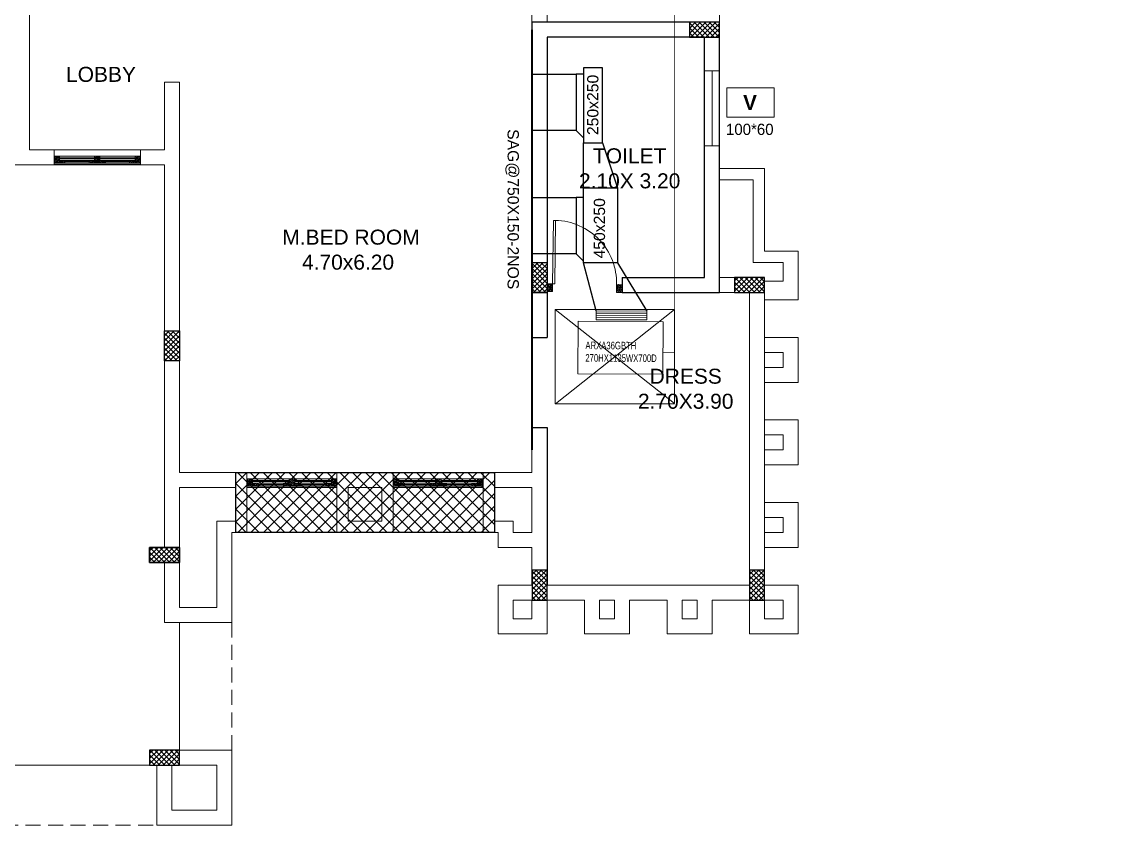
# Model space of a CAD drawing. Header units: centimetres. Extents: x -222850 to -5411, y 68875 to 74032.
# Drawn here: x -216025 to -214563, y 70792 to 71863 of the extents above; entities that cross this region are included whole.
import ezdxf

# ---------------------------------------------------------------- set-up
doc = ezdxf.new("R2010")
doc.units = ezdxf.units.CM
doc.header["$PDMODE"] = 34
doc.linetypes.add('DASHED2', pattern=[0.375, 0.25, -0.125])
for name, color, linetype in [('A TEXT FRAME', 253, 'Continuous'), ('COLUMN', 6, 'Continuous'), ('PDF_A TEXT FRAME', 7, 'Continuous'), ('PDF_FRAME', 7, 'Continuous'), ('PDF_m thick', 7, 'Continuous'), ('PDF_Text', 7, 'Continuous')]:
    doc.layers.add(name, color=color, linetype=linetype)
for name, color, linetype, lineweight in [('FRAME', 31, 'Continuous', 25), ('hatchh', 251, 'Continuous', 9), ('LINE02', 8, 'Continuous', 0), ('m thick', 15, 'Continuous', 20), ('TXT BM NME', 102, 'Continuous', 13), ('wall face 1', 4, 'Continuous', 30), ('WINDOWSSS', 42, 'Continuous', 20)]:
    doc.layers.add(name, color=color, linetype=linetype, lineweight=lineweight)
doc.layers.add('PDF_DASH', color=7, linetype='Continuous', true_color=0x989898)
doc.layers.add('PDF_hatchh', color=7, linetype='Continuous', true_color=0x767676)
doc.styles.add('0672-x-Core Bldg A&B-Lvl-Typ$0$ROMANS', font='romans.shx', dxfattribs={"width": 0.85})
doc.styles.add('ARI', font='arial.ttf')
doc.styles.add('MAPLE CM', font='swisscl.ttf', dxfattribs={"height": 20})
doc.styles.add('PDF Arial Bold', font='arialbd.ttf')
doc.styles.add('PDF Berlin Sans FB', font='BRLNSR.TTF')
doc.styles.get("Standard").update_dxf_attribs({"font": 'arial.ttf'})
doc.dimstyles.new('A-AHAMED', dxfattribs={"dimscale": 50, "dimtxt": 0.3, "dimasz": 0.12, "dimexe": 0.015, "dimexo": 0.1, "dimgap": 0.05, "dimtad": 3, "dimlfac": 0.01, "dimrnd": 0.005, "dimzin": 1, "dimdsep": 46, "dimtxsty": '0672-x-Core Bldg A&B-Lvl-Typ$0$ROMANS', "dimblk": 'ARCHTICK', "dimcen": 0.5, "dimclrd": 8, "dimclre": 8, "dimclrt": 3, "dimadec": 0, "dimazin": 0, "dimtfac": 0.72, "dimtix": 1, "dimtofl": 0, "dimtmove": 1, "dimatfit": 3, "dimldrblk": 'DOTBLANK', "dimfxl": 1, "dimfxlon": 1, "dimtolj": 1, "dimtzin": 15, "dimlwd": 5, "dimlwe": 5, "dimarcsym": 0})

# ---------------------------------------------------------------- blocks, each defined once
blk = doc.blocks.new('window 120')
at = {"layer": 'hatchh', "linetype": 'ByBlock', "lineweight": 5}
h = blk.add_hatch(dxfattribs=at)
h.set_pattern_fill('ANSI38', color=256, scale=0.15, angle=270, style=0)
h.set_pattern_definition([(315, (1141.550529, 856.235317), (0.01325825215, 0.01325825215), []), (45, (1141.550529, 856.235317), (0.01325825215, 0.03977475644), [0.046875, -0.028125])])
h.paths.add_polyline_path([(1149.778, 71.298), (1149.778, 71.398), (1149.703, 71.398), (1149.703, 71.358), (1149.703, 71.298)])
h.paths.add_polyline_path([(1149.703, 71.358), (1149.703, 71.398), (1149.628, 71.398), (1149.628, 71.358)])
h.paths.add_polyline_path([(1148.653, 71.298), (1148.653, 71.398), (1148.578, 71.398), (1148.578, 71.298)])
h.paths.add_polyline_path([(1148.728, 71.358), (1148.728, 71.398), (1148.653, 71.398), (1148.653, 71.358)])
h = blk.add_hatch(dxfattribs=at)
h.set_pattern_fill('ANSI38', color=256, scale=0.15, angle=270, style=0)
h.set_pattern_definition([(315, (1669.323571, 90.203803), (0.01325825215, 0.01325825215), []), (45, (1669.323571, 90.203803), (0.01325825215, 0.03977475644), [0.046875, -0.028125])])
h.paths.add_polyline_path([(1149.14, 71.358), (1149.14, 71.398), (1149.065, 71.398), (1149.065, 71.358)])
h = blk.add_hatch(dxfattribs=at)
h.set_pattern_fill('ANSI38', color=256, scale=0.15, angle=270, style=0)
h.set_pattern_definition([(315, (366.332547, 44.985551), (0.01325825215, 0.01325825215), []), (45, (366.332547, 44.985551), (0.01325825215, 0.03977475644), [0.046875, -0.028125])])
h.paths.add_polyline_path([(1149.215, 71.398), (1149.14, 71.398), (1149.14, 71.358), (1149.14, 71.298), (1149.215, 71.298)])
h = blk.add_hatch(dxfattribs=at)
h.set_pattern_fill('ANSI38', color=256, scale=0.15, angle=270, style=0)
h.set_pattern_definition([(315, (1669.804821, 90.203803), (0.01325825215, 0.01325825215), []), (45, (1669.804821, 90.203803), (0.01325825215, 0.03977475644), [0.046875, -0.028125])])
h.paths.add_polyline_path([(1149.29, 71.358), (1149.29, 71.398), (1149.215, 71.398), (1149.215, 71.358)])
at = {"layer": 'FRAME', "linetype": 'ByBlock', "lineweight": 5}
for points in [[(1148.578, 71.398), (1148.578, 71.298), (1148.653, 71.298), (1148.653, 71.398), (1148.578, 71.398)], [(1149.14, 71.398), (1149.14, 71.298), (1149.215, 71.298), (1149.215, 71.398), (1149.14, 71.398)], [(1149.703, 71.398), (1149.703, 71.298), (1149.778, 71.298), (1149.778, 71.398), (1149.703, 71.398)]]:
    blk.add_lwpolyline(points, dxfattribs=at)
for points in [[(1148.728, 71.358), (1148.653, 71.358), (1148.653, 71.398), (1148.728, 71.398)], [(1149.14, 71.358), (1149.065, 71.358), (1149.065, 71.398), (1149.14, 71.398)], [(1149.29, 71.358), (1149.215, 71.358), (1149.215, 71.398), (1149.29, 71.398)], [(1149.703, 71.358), (1149.628, 71.358), (1149.628, 71.398), (1149.703, 71.398)]]:
    blk.add_lwpolyline(points, close=True, dxfattribs=at)
at = {"layer": 'm thick', "linetype": 'ByBlock', "lineweight": 5, "ltscale": 2}
for p, q in [((1149.778, 71.413), (1148.578, 71.413)), ((1148.578, 71.413), (1148.578, 71.213)), ((1149.778, 71.413), (1149.778, 71.213)), ((1149.14, 71.298), (1148.653, 71.298)), ((1149.703, 71.298), (1149.215, 71.298)), ((1148.578, 71.213), (1149.778, 71.213))]:
    blk.add_line(p, q, dxfattribs=at)
at = {"layer": 'WINDOWSSS', "linetype": 'ByBlock', "lineweight": 5}
for p, q in [((1149.065, 71.398), (1148.728, 71.398)), ((1149.065, 71.38), (1148.728, 71.38)), ((1149.628, 71.398), (1149.29, 71.398)), ((1149.628, 71.38), (1149.29, 71.38)), ((1149.14, 71.334), (1148.653, 71.334)), ((1149.14, 71.322), (1148.653, 71.322)), ((1149.065, 71.375), (1148.728, 71.375)), ((1149.065, 71.358), (1148.728, 71.358)), ((1149.703, 71.334), (1149.215, 71.334)), ((1149.703, 71.322), (1149.215, 71.322)), ((1149.628, 71.375), (1149.29, 71.375)), ((1149.628, 71.358), (1149.29, 71.358))]:
    blk.add_line(p, q, dxfattribs=at)
blk = doc.blocks.new('CEXDW')
at = {"layer": 'A TEXT FRAME', "color": 10, "linetype": 'ByBlock', "lineweight": 5}
blk.add_line((-236486.6, 19560.2), (-236486.6, 19660.2), dxfattribs=at)
at = {"layer": 'A TEXT FRAME', "color": 5, "linetype": 'ByBlock', "lineweight": 5}
blk.add_lwpolyline([(-236476.6, 19660.2), (-236476.6, 19560.2), (-236496.6, 19560.2), (-236496.6, 19660.2)], close=True, dxfattribs=at)
blk = doc.blocks.new('_ArchTick')
at = {"color": 0, "linetype": 'ByBlock', "const_width": 0.15}
blk.add_lwpolyline([(-0.5, -0.5), (0.5, 0.5)], dxfattribs=at)
blk = doc.blocks.new('*D13')
at = {"layer": 'A TEXT FRAME', "color": 8, "linetype": 'ByBlock', "lineweight": 5, "transparency": 16777216}
for p, q in [((-5415.9, 71697.7), (-5429.1, 71697.7)), ((-5428.3, 71697.7), (-5428.3, 71522.3)), ((-5478.3, 71522.3), (-5427.6, 71522.3))]:
    blk.add_line(p, q, dxfattribs=at)
at = {"layer": 'Defpoints', "color": 0, "linetype": 'ByBlock', "transparency": 16777216}
for p in [(-5410.9, 71697.7), (-215115.2, 71522.3), (-5428.3, 71522.3)]:
    blk.add_point(p, dxfattribs=at)
at = {"layer": 'A TEXT FRAME', "color": 8, "linetype": 'ByBlock', "lineweight": 5, "transparency": 16777216, "xscale": 6, "yscale": 6, "zscale": 6}
for p, rotation in [((-5428.3, 71697.7), 90), ((-5428.3, 71522.3), 270)]:
    blk.add_blockref('_ArchTick', p, dxfattribs=dict(at, rotation=rotation))
at = {"layer": 'A TEXT FRAME', "color": 3, "linetype": 'ByBlock', "transparency": 16777216, "insert": (-5438.3, 71610), "char_height": 15, "attachment_point": 5, "rotation": 90, "style": '0672-x-Core Bldg A&B-Lvl-Typ$0$ROMANS'}
blk.add_mtext('\\A1;1.76', dxfattribs=at)
blk = doc.blocks.new('_DotBlank')
at = {"color": 0, "linetype": 'ByBlock', "lineweight": -2}
blk.add_line((-0.5, 0), (-1, 0), dxfattribs=at)
blk.add_circle((0, 0), 0.5, dxfattribs=at)
blk = doc.blocks.new('R4E')
at = {"layer": 'PDF_DASH', "linetype": 'ByBlock', "lineweight": 0}
blk.add_arc((0.7, -83.4), 83.4, 358.6053, 88.6669, dxfattribs=at)
at = {"layer": 'PDF_FRAME', "color": 252, "linetype": 'ByBlock', "lineweight": 0, "true_color": 0x989898}
for points in [[(-1.3, -84.7), (-1.3, -94.7), (-8.6, -94.7), (-8.6, -84.7)], [(91.4, -86.1), (91.4, -96), (84.1, -96), (84.1, -85.4)]]:
    blk.add_lwpolyline(points, close=True, dxfattribs=at)
at = {"layer": 'PDF_hatchh', "linetype": 'ByBlock', "lineweight": 0}
for points in [[(-8.6, -84.7), (-1.3, -92.7)], [(-6, -87.4), (-8.6, -90), (-4, -94.7)], [(-8.6, -87.4), (-1.3, -94.7)], [(-7.9, -86.7), (-6, -84.7), (-1.3, -90)], [(-2, -86.1), (-5.3, -89.4)], [(-4, -85.4), (-3.3, -84.7), (-1.3, -87.4)], [(84.1, -86.1), (91.4, -93.3)], [(86.7, -85.4), (84.7, -88.1)], [(86.1, -85.4), (91.4, -90.7)], [(90.7, -87.4), (87.4, -90.7)], [(88.7, -86.1), (91.4, -88.1)], [(89.4, -86.1), (88.7, -86.7)], [(-7.3, -91.4), (-8.6, -92.7), (-6.6, -94.7)], [(-3.3, -90), (-6.6, -93.3)], [(-4.6, -94), (-5.3, -94.7)], [(-1.3, -90.7), (-2.6, -92)], [(-1.3, -93.3), (-2.6, -94.7)], [(-1.3, -88.1), (-1.3, -88.1)], [(86.7, -88.7), (84.1, -91.4), (88.1, -96)], [(84.1, -88.7), (90.7, -96)], [(85.4, -92.7), (84.1, -94), (85.4, -96)], [(89.4, -91.4), (86.1, -94.7)], [(88.1, -95.3), (87.4, -96)], [(91.4, -92), (90, -93.3)], [(91.4, -94.7), (90, -96)]]:
    blk.add_lwpolyline(points, dxfattribs=at)
at = {"layer": 'PDF_m thick', "linetype": 'ByBlock', "lineweight": 0}
blk.add_lwpolyline([(0, 0), (-1.3, -84.7), (2, -84.7), (2.6, 0)], close=True, dxfattribs=at)
blk = doc.blocks.new('3tr m')
at = {"layer": 'TXT BM NME', "color": 8, "linetype": 'ByBlock'}
for points in [[(159, -125.3), (159, 0), (0, 0), (0, -125.9)], [(0, 0), (159, -125.3)], [(0.5, -125.9), (159, 0)]]:
    blk.add_lwpolyline(points, dxfattribs=at)
blk = doc.blocks.new('3tr m n')
at = {"layer": 'A TEXT FRAME', "color": 8, "linetype": 'ByBlock'}
blk.add_lwpolyline([(-158.5, -0.6), (0, 0)], dxfattribs=at)
at = {"layer": 'TXT BM NME', "color": 8, "linetype": 'ByBlock'}
blk.add_blockref('3tr m', (-159, 125.3), dxfattribs=at)

msp = doc.modelspace()

# ---------------------------------------------------------------- hatches: boundary and pattern name
at = {"layer": 'A TEXT FRAME', "linetype": 'ByBlock', "true_color": 0xffffff}
h = msp.add_hatch(dxfattribs=at)
h.set_pattern_fill('ANSI37', scale=3.8)
h.set_pattern_definition([(45, (-5410.94, 28.845), (-8.5312433, 8.5312433), []), (135, (-5410.94, 28.845), (-8.5312433, -8.5312433), [])])
h.paths.add_polyline_path([(-215740.194, 71182.379), (-215740.194, 71262.379), (-215395.194, 71262.379), (-215395.194, 71182.379)])
at = {"layer": 'COLUMN'}
h = msp.add_hatch(dxfattribs=at)
h.set_pattern_fill('ANSI37', color=2, scale=1.5, angle=90)
h.set_pattern_definition([(135, (-196188.7614, 308327.092), (-3.36759605, -3.36759605), []), (225, (-196188.7614, 308327.092), (3.36759605, -3.36759605), [])])
h.paths.add_polyline_path([(-215095.182, 71842.273), (-215095.182, 71862.273), (-215135.182, 71862.273), (-215135.182, 71842.273)])
h = msp.add_hatch(dxfattribs=at)
h.set_pattern_fill('ANSI37', color=2, scale=1.5)
h.set_pattern_definition([(45, (18231.31, 52527.292), (-3.36759605, 3.36759605), []), (135, (18231.31, 52527.292), (-3.36759605, -3.36759605), [])])
h.paths.add_polyline_path([(-215345.171, 71542.273), (-215325.171, 71542.273), (-215325.171, 71502.273), (-215345.171, 71502.273)])
h = msp.add_hatch(dxfattribs=at)
h.set_pattern_fill('ANSI37', color=2, scale=1.5, angle=-90)
h.set_pattern_definition([(315, (-233981.614, -164962.5462), (3.36759605, 3.36759605), []), (45, (-233981.614, -164962.5462), (-3.36759605, 3.36759605), [])])
h.paths.add_polyline_path([(-215075.194, 71522.273), (-215075.194, 71502.273), (-215035.194, 71502.273), (-215035.194, 71522.273)])
h = msp.add_hatch(dxfattribs=at)
h.set_pattern_fill('ANSI37', color=2, scale=1.5)
h.set_pattern_definition([(45, (18231.265, 52416.007), (-3.36759605, 3.36759605), []), (135, (18231.265, 52416.007), (-3.36759605, -3.36759605), [])])
h.paths.add_polyline_path([(-215835.216, 71450.988), (-215815.216, 71450.988), (-215815.216, 71410.988), (-215835.216, 71410.988)])
h = msp.add_hatch(dxfattribs=at)
h.set_pattern_fill('ANSI37', color=2, scale=1.5, angle=-90)
h.set_pattern_definition([(315, (-234761.6024, -165322.432), (3.36759605, 3.36759605), []), (45, (-234761.6024, -165322.432), (-3.36759605, 3.36759605), [])])
h.paths.add_polyline_path([(-215855.182, 71162.387), (-215855.182, 71142.387), (-215815.182, 71142.387), (-215815.182, 71162.387)])
h = msp.add_hatch(dxfattribs=at)
h.set_pattern_fill('ANSI37', color=2, scale=1.5)
h.set_pattern_definition([(45, (21139.6426, 52185.8496), (-3.36759605, 3.36759605), []), (135, (21139.6426, 52185.8496), (-3.36759605, -3.36759605), [])])
h.paths.add_polyline_path([(-215345.177, 71092.27), (-215325.177, 71092.27), (-215325.177, 71132.27), (-215345.177, 71132.27)])
h = msp.add_hatch(dxfattribs=at)
h.set_pattern_fill('ANSI37', color=2, scale=1.5)
h.set_pattern_definition([(45, (21429.6426, 52185.8496), (-3.36759605, 3.36759605), []), (135, (21429.6426, 52185.8496), (-3.36759605, -3.36759605), [])])
h.paths.add_polyline_path([(-215055.177, 71092.27), (-215035.177, 71092.27), (-215035.177, 71132.27), (-215055.177, 71132.27)])
h = msp.add_hatch(dxfattribs=at)
h.set_pattern_fill('ANSI37', color=2, scale=1.5, angle=-90)
h.set_pattern_definition([(315, (-234761.6194, -165592.429), (3.36759605, 3.36759605), []), (45, (-234761.6194, -165592.429), (-3.36759605, 3.36759605), [])])
h.paths.add_polyline_path([(-215855.199, 70892.39), (-215855.199, 70872.39), (-215815.199, 70872.39), (-215815.199, 70892.39)])

# ---------------------------------------------------------------- linework, layer by layer
at = {"layer": 'A TEXT FRAME', "color": 4, "linetype": 'ByBlock', "lineweight": 5}
for p, q in [((-215095.194, 71547.259), (-215095.194, 72517.379)), ((-215325.194, 72047.379), (-215325.194, 71862.259)), ((-216015.194, 71692.318), (-216015.194, 71882.308)), ((-215345.194, 71882.379), (-215345.194, 71502.259)), ((-215095.194, 71862.259), (-215325.194, 71862.259)), ((-215325.194, 71502.259), (-215325.194, 71842.259)), ((-215325.194, 71842.259), (-215115.194, 71842.259)), ((-215115.194, 71842.259), (-215115.194, 71522.259)), ((-215815.194, 71782.379), (-215835.194, 71782.379)), ((-215835.194, 71782.379), (-215835.194, 71692.318)), ((-215815.194, 71262.379), (-215815.194, 71782.379)), ((-215835.194, 71692.318), (-216015.194, 71692.318)), ((-215835.194, 71672.318), (-216260.265, 71672.318)), ((-215835.194, 71672.318), (-215835.194, 71162.379)), ((-215095.194, 71522.259), (-215095.194, 71652.259)), ((-214990.194, 71557.259), (-214990.194, 71492.259)), ((-215010.194, 71542.259), (-215010.194, 71517.259)), ((-215115.194, 71522.259), (-215225.194, 71522.259)), ((-215225.194, 71502.259), (-215225.194, 71522.259)), ((-215035.194, 71522.259), (-215095.194, 71522.259)), ((-215035.194, 71112.259), (-215035.194, 71522.259)), ((-215010.194, 71517.259), (-215035.194, 71517.259)), ((-215345.194, 71502.259), (-215345.194, 71442.319)), ((-215225.194, 71502.259), (-215055.194, 71502.259)), ((-215055.194, 71502.259), (-215055.194, 71112.259)), ((-214990.194, 71492.259), (-215035.194, 71492.259)), ((-215035.194, 71442.259), (-214990.194, 71442.259)), ((-214990.194, 71442.259), (-214990.194, 71382.259)), ((-215815.194, 71422.379), (-215815.194, 71262.379)), ((-215035.194, 71422.259), (-215010.194, 71422.259)), ((-215010.194, 71422.259), (-215010.194, 71402.259)), ((-215010.194, 71402.259), (-215035.194, 71402.259)), ((-214990.194, 71382.259), (-215035.194, 71382.259)), ((-215345.194, 71322.319), (-215345.194, 71262.379)), ((-214990.194, 71332.259), (-215035.194, 71332.259)), ((-214990.194, 71332.259), (-214990.194, 71272.259)), ((-215010.194, 71312.259), (-215035.194, 71312.259)), ((-215010.194, 71312.259), (-215010.194, 71292.259)), ((-215010.194, 71292.259), (-215035.194, 71292.259)), ((-215345.194, 71262.379), (-215815.194, 71262.379)), ((-214990.194, 71272.259), (-215035.194, 71272.259)), ((-215815.194, 71242.379), (-215740.194, 71242.379)), ((-215815.194, 71242.379), (-215815.194, 71142.379)), ((-215740.194, 71242.379), (-215740.194, 71197.379)), ((-215725.194, 71242.379), (-215605.194, 71242.379)), ((-215725.194, 71242.379), (-215725.194, 71182.379)), ((-215590.194, 71242.379), (-215545.194, 71242.379)), ((-215410.194, 71242.379), (-215410.194, 71182.379)), ((-215395.194, 71242.379), (-215345.194, 71242.379)), ((-215395.194, 71242.379), (-215395.194, 71197.379)), ((-215345.194, 71242.379), (-215345.194, 71182.379)), ((-214990.194, 71222.259), (-215035.194, 71222.259)), ((-214990.194, 71222.259), (-214990.194, 71162.259)), ((-215010.194, 71202.259), (-215035.194, 71202.259)), ((-215010.194, 71202.259), (-215010.194, 71182.259)), ((-215765.194, 71197.379), (-215765.194, 71082.379)), ((-215740.194, 71197.379), (-215765.194, 71197.379)), ((-215395.194, 71197.379), (-215370.194, 71197.379)), ((-215745.194, 71182.379), (-215745.194, 71062.379)), ((-215725.194, 71182.379), (-215745.194, 71182.379)), ((-215410.194, 71182.379), (-215390.194, 71182.379)), ((-215010.194, 71182.259), (-215035.194, 71182.259)), ((-215345.194, 71162.259), (-215390.194, 71162.259)), ((-215345.194, 71162.259), (-215345.194, 71112.259)), ((-214990.194, 71162.259), (-215035.194, 71162.259)), ((-215835.182, 71062.379), (-215835.182, 71142.387)), ((-215815.182, 71082.379), (-215815.182, 71142.379)), ((-215345.194, 71112.259), (-215390.194, 71112.259)), ((-215055.194, 71112.259), (-215325.194, 71112.259)), ((-214990.194, 71112.259), (-215035.194, 71112.259)), ((-214990.194, 71112.259), (-214990.194, 71047.259)), ((-215370.194, 71092.259), (-215345.194, 71092.259)), ((-215345.194, 71092.259), (-215345.194, 71067.259)), ((-215325.194, 71047.259), (-215325.194, 71092.259)), ((-215325.194, 71092.259), (-215275.194, 71092.259)), ((-215275.194, 71047.259), (-215275.194, 71092.259)), ((-215255.194, 71092.259), (-215235.194, 71092.259)), ((-215215.194, 71092.259), (-215165.194, 71092.259)), ((-215215.194, 71092.259), (-215215.194, 71047.259)), ((-215165.194, 71092.259), (-215165.194, 71047.259)), ((-215145.194, 71092.259), (-215125.194, 71092.259)), ((-215105.194, 71092.259), (-215105.194, 71047.259)), ((-215105.194, 71092.259), (-215055.194, 71092.259)), ((-215055.194, 71092.259), (-215055.194, 71047.259)), ((-215035.194, 71092.259), (-215010.194, 71092.259)), ((-215035.194, 71067.259), (-215035.194, 71092.259)), ((-215765.194, 71082.379), (-215815.182, 71082.379)), ((-215745.194, 71062.379), (-215835.182, 71062.379)), ((-215815.194, 71062.379), (-215815.194, 70892.379)), ((-214990.194, 71047.259), (-215055.194, 71047.259)), ((-216260.265, 70872.379), (-215845.194, 70872.379))]:
    msp.add_line(p, q, dxfattribs=at)
at = {"layer": 'A TEXT FRAME', "color": 0, "linetype": 'ByBlock'}
for p, q in [((-215115.182, 71842.273), (-215325.194, 71842.273)), ((-215325.194, 71842.273), (-215325.194, 71502.259)), ((-215115.182, 71522.259), (-215115.182, 71842.273)), ((-215325.194, 71522.259), (-215325.171, 71522.259)), ((-215225.194, 71522.259), (-215115.182, 71522.259)), ((-215225.194, 71522.259), (-215225.194, 71502.259))]:
    msp.add_line(p, q, dxfattribs=at)
at = {"layer": 'A TEXT FRAME', "color": 60, "linetype": 'ByBlock', "lineweight": 5}
for p, q in [((-215835.194, 71672.318), (-215835.194, 71512.318)), ((-215325.194, 71502.259), (-215345.194, 71502.259)), ((-215530.194, 71242.379), (-215410.194, 71242.379)), ((-215835.194, 71162.379), (-215845.194, 71162.379)), ((-215825.194, 71142.379), (-215815.194, 71142.379))]:
    msp.add_line(p, q, dxfattribs=at)
at = {"layer": 'A TEXT FRAME', "color": 4, "linetype": 'ByBlock'}
for p, q in [((-215325.194, 71502.259), (-215325.194, 71442.319)), ((-215345.194, 71442.319), (-215325.194, 71442.319)), ((-215345.194, 71322.319), (-215325.194, 71322.319)), ((-215325.194, 71322.319), (-215325.194, 71112.259))]:
    msp.add_line(p, q, dxfattribs=at)
at = {"layer": 'A TEXT FRAME', "color": 8, "linetype": 'DASHED2', "lineweight": 5, "ltscale": 80}
for p, q in [((-215605.194, 71182.379), (-215725.194, 71182.379)), ((-215530.194, 71182.379), (-215410.194, 71182.379)), ((-215745.194, 70892.379), (-215745.194, 71062.379)), ((-216260.265, 70792.379), (-215845.194, 70792.379))]:
    msp.add_line(p, q, dxfattribs=at)
at = {"layer": 'A TEXT FRAME', "color": 0, "linetype": 'ByBlock'}
for points in [[(-215225.194, 71502.259), (-215095.182, 71502.259), (-215095.182, 71862.273), (-215345.194, 71862.273), (-215345.194, 71502.259), (-215325.194, 71502.259)], [(-215740.194, 71182.379), (-215740.194, 71262.379), (-215395.194, 71262.379), (-215395.194, 71182.379), (-215740.194, 71182.379)]]:
    msp.add_lwpolyline(points, dxfattribs=at)
at = {"layer": 'A TEXT FRAME', "color": 6, "linetype": 'ByBlock'}
for points in [[(-215095.182, 71842.273), (-215095.182, 71862.273), (-215135.182, 71862.273), (-215135.182, 71842.273)], [(-215345.171, 71542.273), (-215325.171, 71542.273), (-215325.171, 71502.273), (-215345.171, 71502.273)], [(-215075.194, 71522.273), (-215075.194, 71502.273), (-215035.194, 71502.273), (-215035.194, 71522.273)], [(-215835.216, 71450.988), (-215815.216, 71450.988), (-215815.216, 71410.988), (-215835.216, 71410.988)], [(-215855.182, 71162.387), (-215855.182, 71142.387), (-215815.182, 71142.387), (-215815.182, 71162.387)], [(-215345.177, 71092.27), (-215325.177, 71092.27), (-215325.177, 71132.27), (-215345.177, 71132.27)], [(-215055.177, 71092.27), (-215035.177, 71092.27), (-215035.177, 71132.27), (-215055.177, 71132.27)], [(-215855.199, 70892.39), (-215855.199, 70872.39), (-215815.199, 70872.39), (-215815.199, 70892.39)]]:
    msp.add_lwpolyline(points, close=True, dxfattribs=at)
at = {"layer": 'A TEXT FRAME', "color": 2, "linetype": 'ByBlock', "const_width": 3}
msp.add_lwpolyline([(-215345.194, 71852.379), (-215345.194, 71292.379)], dxfattribs=at)
at = {"layer": 'A TEXT FRAME', "color": 3, "linetype": 'ByBlock'}
for points in [[(-215286.281, 71718.09), (-215345.194, 71718.09), (-215345.194, 71793.09), (-215286.281, 71793.09)], [(-215276.281, 71793.151), (-215286.281, 71793.151), (-215286.281, 71718.151), (-215276.424, 71708.151)], [(-215251.424, 71701.578), (-215251.424, 71801.578), (-215276.424, 71801.578), (-215276.424, 71701.578)], [(-215286.281, 71718.151), (-215286.281, 71718.151), (-215276.424, 71708.151)], [(-215276.424, 71641.578), (-215276.424, 71701.578), (-215251.424, 71701.578), (-215231.424, 71641.578)], [(-215231.424, 71541.578), (-215276.424, 71541.578), (-215276.424, 71641.578), (-215231.424, 71641.578), (-215231.424, 71541.578)], [(-215286.281, 71553.737), (-215345.194, 71553.737), (-215345.194, 71628.737), (-215286.281, 71628.737)], [(-215276.281, 71628.797), (-215286.281, 71628.797), (-215286.281, 71553.797), (-215276.424, 71543.797)], [(-215286.281, 71553.797), (-215286.281, 71553.797), (-215276.424, 71543.797)], [(-215259.514, 71477.624), (-215276.424, 71541.578)], [(-215231.424, 71541.578), (-215191.972, 71477.285)]]:
    msp.add_lwpolyline(points, dxfattribs=at)
at = {"layer": 'A TEXT FRAME', "color": 4, "linetype": 'ByBlock', "lineweight": 5}
for points in [[(-215095.194, 71667.259), (-215035.194, 71667.259), (-215035.194, 71557.259), (-214990.194, 71557.259)], [(-215095.194, 71652.259), (-215050.194, 71652.259), (-215050.194, 71542.259), (-215010.194, 71542.259)], [(-215530.194, 71242.379), (-215530.194, 71182.379), (-215605.194, 71182.379), (-215605.194, 71242.379)], [(-215545.194, 71242.379), (-215545.194, 71197.379), (-215590.194, 71197.379), (-215590.194, 71242.379)], [(-215345.194, 71182.379), (-215370.194, 71182.379), (-215370.194, 71197.379)], [(-215390.194, 71162.259), (-215390.194, 71182.379)], [(-215325.194, 71047.259), (-215390.194, 71047.259), (-215390.194, 71112.259)], [(-215345.194, 71067.259), (-215370.194, 71067.259), (-215370.194, 71092.259)], [(-215235.194, 71092.259), (-215235.194, 71067.259), (-215255.194, 71067.259), (-215255.194, 71092.259)], [(-215125.194, 71092.259), (-215125.194, 71067.259), (-215145.194, 71067.259), (-215145.194, 71092.259)], [(-215010.194, 71092.259), (-215010.194, 71067.259), (-215035.194, 71067.259)], [(-215215.194, 71047.259), (-215275.194, 71047.259)], [(-215105.194, 71047.259), (-215165.194, 71047.259)], [(-215845.194, 70872.39), (-215845.194, 70792.379), (-215745.194, 70792.379), (-215745.194, 70892.379), (-215815.199, 70892.379)]]:
    msp.add_lwpolyline(points, dxfattribs=at)
at = {"layer": 'A TEXT FRAME', "color": 4, "linetype": 'ByBlock'}
for points in [[(-215815.182, 71162.387), (-215815.182, 71142.387), (-215855.182, 71142.387), (-215855.182, 71162.387)], [(-215855.199, 70892.393), (-215855.199, 70872.393), (-215815.199, 70872.393), (-215815.199, 70892.393)]]:
    msp.add_lwpolyline(points, close=True, dxfattribs=at)
at = {"layer": 'A TEXT FRAME', "color": 4, "linetype": 'ByBlock', "lineweight": 5}
msp.add_lwpolyline([(-215765.194, 70872.379), (-215825.194, 70872.379), (-215825.194, 70812.379), (-215765.194, 70812.379)], close=True, dxfattribs=at)
at = {"layer": 'LINE02', "color": 3}
for points in [[(-215259.514, 71477.624), (-215259.573, 71465.903), (-215192.03, 71465.565), (-215191.972, 71477.285)], [(-215259.558, 71468.832), (-215192.016, 71468.494)], [(-215259.543, 71471.764), (-215192.001, 71471.425)], [(-215259.528, 71474.761), (-215191.986, 71474.423)], [(-215259.514, 71477.624), (-215191.972, 71477.285)]]:
    msp.add_lwpolyline(points, dxfattribs=at)
at = {"layer": 'LINE02', "color": 1}
msp.add_lwpolyline([(-215284.185, 71393.736), (-215170.686, 71393.167), (-215170.335, 71463.166), (-215283.834, 71463.735), (-215284.185, 71393.736)], dxfattribs=at)
at = {"layer": 'PDF_A TEXT FRAME', "color": 1, "linetype": 'ByBlock', "lineweight": 0}
msp.add_lwpolyline([(-215085.418, 71774.788), (-215022.183, 71774.788), (-215022.183, 71736.011), (-215085.418, 71736.011)], close=True, dxfattribs=at)
at = {"layer": 'TXT BM NME', "color": 3, "linetype": 'ByBlock', "const_width": 1}
msp.add_lwpolyline([(-215155.493, 72010.082), (-215155.493, 71422.375), (-215170.54, 71422.375)], dxfattribs=at)

# ---------------------------------------------------------------- block references
at = {"layer": 'A TEXT FRAME', "color": 60, "linetype": 'ByBlock'}
msp.add_blockref('CEXDW', (21381.437, 52137.557), dxfattribs=at)
at = {"layer": 'A TEXT FRAME', "color": 244, "linetype": 'ByBlock', "true_color": 0x991b1e}
msp.add_blockref('R4E', (-215316.556, 71598.255), dxfattribs=at)
at = {"layer": 'TXT BM NME', "color": 8, "linetype": 'ByBlock'}
msp.add_blockref('3tr m n', (-215155.234, 71354.306), dxfattribs=at)
at = {"layer": 'wall face 1', "color": 60, "linetype": 'ByBlock', "lineweight": 0, "xscale": -95.77227017038173, "yscale": 95.77227017038173, "zscale": 95.77227017038173, "rotation": 180}
msp.add_blockref('window 120', (-325984.116, 78512.311), dxfattribs=at)
at = {"layer": 'wall face 1', "color": 60, "linetype": 'ByBlock', "lineweight": -2, "xscale": -100.0000000442378, "yscale": 100.0000000442378, "zscale": 100.0000000442378, "rotation": 180}
for p in [(-330582.993, 78383.672), (-330387.993, 78383.672)]:
    msp.add_blockref('window 120', p, dxfattribs=at)

# ---------------------------------------------------------------- texts
at = {"lineweight": 5, "char_height": 20, "width": 392.50181, "attachment_point": 3, "style": 'ARI'}
for s, insert in [('\\pxqc;LOBBY', (-215723.544, 71802.879)), ('\\pxqc;TOILET\\P2.10X 3.20', (-215018.725, 71694.3)), ('\\pxqc; M.BED ROOM\\P4.70x6.20', (-215394.169, 71585.912)), ('\\pxqc;DRESS^J2.70X3.90', (-214944.03, 71400.555))]:
    msp.add_mtext(s, dxfattribs=dict(at, insert=insert))
at = {"layer": 'A TEXT FRAME', "color": 3, "linetype": 'ByBlock', "char_height": 15, "attachment_point": 7, "rotation": 90}
for s, insert in [('250x250', (-215256.48, 71711.955)), ('450x250', (-215247.602, 71547.494))]:
    msp.add_mtext(s, dxfattribs=dict(at, insert=insert))
at = {"layer": 'A TEXT FRAME', "color": 6, "linetype": 'ByBlock', "insert": (-215362.741, 71719.882), "char_height": 15, "attachment_point": 1, "rotation": 270}
msp.add_mtext('SAG@750X150-2NOS', dxfattribs=at)
at = {"layer": 'A TEXT FRAME', "color": 244, "linetype": 'ByBlock', "true_color": 0x991b1e, "insert": (-215086.611, 71711.866), "char_height": 14.97452, "attachment_point": 7, "style": 'PDF Berlin Sans FB'}
msp.add_mtext('{\\C4;100*60}', dxfattribs=at)
at = {"layer": 'LINE02', "color": 4, "insert": (-215274.075, 71409.856), "char_height": 10, "attachment_point": 7, "rotation": 359.712814, "style": 'MAPLE CM'}
msp.add_mtext_dynamic_manual_height_columns('ARXA36GBTH\\P270HX1135WX700D', width=62.22329, gutter_width=100, heights=[0], dxfattribs=at)
at = {"layer": 'PDF_Text', "color": 240, "linetype": 'ByBlock', "true_color": 0xed1f24, "insert": (-215063.675, 71745.556), "char_height": 19.643, "attachment_point": 7, "style": 'PDF Arial Bold'}
msp.add_mtext('V', dxfattribs=at)

# ---------------------------------------------------------------- dimensions: what is measured, and where the dimension line sits
at = {"layer": 'A TEXT FRAME', "color": 244, "linetype": 'ByBlock', "true_color": 0x991b1e}
dim = msp.add_linear_dim(base=(-5428.301, 71522.259), p1=(-5410.939, 71697.709), p2=(-215115.194, 71522.259), angle=90, dimstyle='A-AHAMED', dxfattribs=at)
dim.commit()
dim.dimension.update_dxf_attribs({"geometry": '*D13', "text_midpoint": (-5438.301, 71609.984)})

doc.saveas('drawing.dxf')
